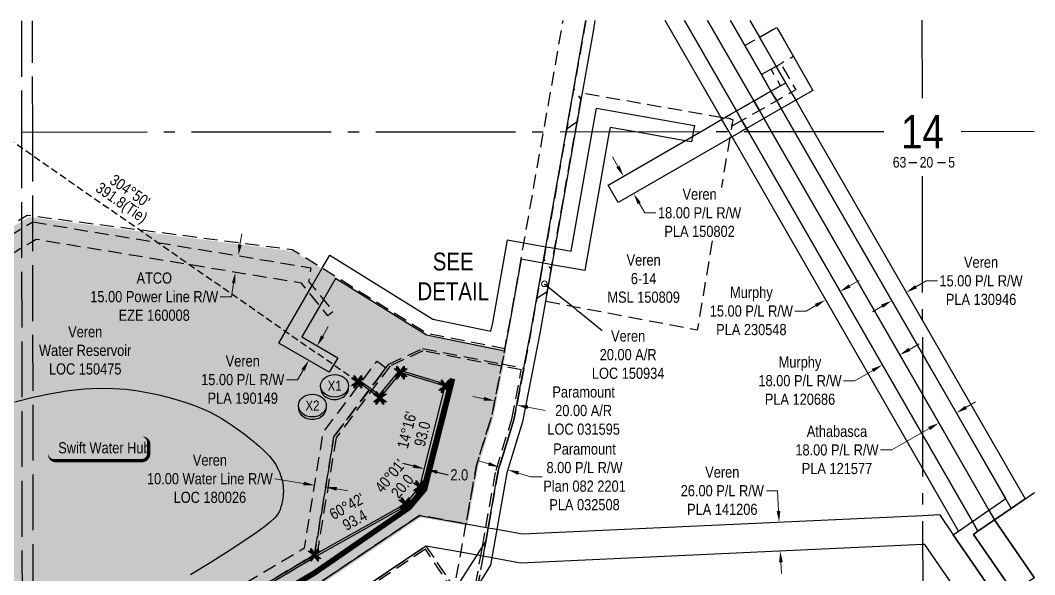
# Model space of a CAD drawing. Extents: x 503915 to 506420, y 6032769 to 6034726.
# Drawn here: x 504877 to 505786, y 6033284 to 6033781 of the extents above; entities that cross this region are included whole.
import ezdxf
from ezdxf.enums import TextEntityAlignment as Align

# ---------------------------------------------------------------- set-up
doc = ezdxf.new("R2010")
doc.units = 0
doc.header["$LTSCALE"] = 5
doc.header["$PDSIZE"] = 0.5
for name, pattern in [('foc-ACCESSROAD', [3.75, 2.5, -1.25]), ('foc-FLOWLINE', [3.75, 2.5, -1.25]), ('foc-QUARTERLINE', [33, 25, -3, 2, -3]), ('foc-TIELINE', [1.875, 1.25, -0.625]), ('foc-UNSURVEYED', [12.5, 10, -2.5])]:
    doc.linetypes.add(name, pattern=pattern)
doc.layers.get('Defpoints').update_dxf_attribs({"color": 9})
for name, color, linetype in [('10', 1, 'Continuous'), ('9', 3, 'Continuous'), ('AS-ROADS', 254, 'Continuous'), ('C-AR', 13, 'foc-ACCESSROAD'), ('C-RW', 13, 'Continuous'), ('C-WS', 13, 'foc-ACCESSROAD'), ('DETAIL-T', 7, 'Continuous'), ('F-AR', 190, 'foc-ACCESSROAD'), ('F-EZE', 190, 'foc-FLOWLINE'), ('F-RW', 190, 'Continuous'), ('F-WS', 190, 'foc-ACCESSROAD'), ('L-BD', 7, 'Continuous'), ('L-MON', 1, 'Continuous'), ('L-SECLBL', 7, 'Continuous'), ('L-SECQ', 8, 'foc-QUARTERLINE'), ('L-TIE', 7, 'foc-TIELINE'), ('L-USEC', 7, 'foc-UNSURVEYED'), ('P-CROSSINGS', 250, 'Continuous'), ('P-PROPOSED', 10, 'Continuous'), ('P-PROPOSED-H', 21, 'Continuous'), ('P-TXT', 4, 'Continuous'), ('ROUTE-MAP-LABELS', 210, 'Continuous'), ('T-WATER', 160, 'Continuous'), ('T-WATER-H', 133, 'Continuous')]:
    doc.layers.add(name, color=color, linetype=linetype)
for name, color, linetype, lineweight in [('C-AR-T', 13, 'Continuous', 9), ('C-RW-T', 13, 'Continuous', 9), ('C-WS-T', 13, 'Continuous', 9), ('F-AR-T', 190, 'Continuous', 9), ('F-EZE-T', 190, 'Continuous', 9), ('F-RW-T', 190, 'Continuous', 9)]:
    doc.layers.add(name, color=color, linetype=linetype, lineweight=lineweight)
doc.styles.add('80', font='ARIALN.TTF', dxfattribs={"height": 10})
doc.styles.add('80CG', font='ARIALN.TTF', dxfattribs={"height": 10})
doc.styles.add('80L', font='ARIALN.TTF', dxfattribs={"height": 10})
doc.styles.add('Crossing', font='ARIALN.TTF', dxfattribs={"height": 10})
doc.styles.add('SIMPLEX', font='ARIALN.TTF')
doc.styles.get("Standard").update_dxf_attribs({"font": 'ARIALN.TTF'})
doc.dimstyles.new('Compass 5 000', dxfattribs={"dimscale": 5, "dimtxt": 9, "dimasz": 2, "dimexe": 0.2, "dimexo": 0.0625, "dimgap": 0.5, "dimtad": 0, "dimtih": 1, "dimtoh": 1, "dimzin": 0, "dimdsep": 46, "dimtxsty": '80CG', "dimcen": 0.1, "dimse1": 1, "dimse2": 1, "dimclrd": 256, "dimclrt": 256, "dimaunit": 1, "dimadec": 4, "dimazin": 0, "dimtfac": 0.06, "dimtofl": 0, "dimtmove": 0, "dimatfit": 1, "dimfxl": 0.2, "dimtolj": 1, "dimtzin": 0, "dimlwd": -1, "dimarcsym": 0})

# ---------------------------------------------------------------- blocks, each defined once
blk = doc.blocks.new('L-SECLBL')
at = {"layer": '9', "color": 7}
for p, q in [((-5.08, -27.83), (-12.29, -27.83)), ((20.7, -27.83), (13.5, -27.83))]:
    blk.add_line(p, q, dxfattribs=at)
at = {"layer": '10', "color": 2, "style": 'SIMPLEX'}
blk.add_attdef('SEC', text='', height=30, dxfattribs=at).set_placement((0, 0), align=Align.MIDDLE)
at = {"layer": '10', "color": 5, "style": '80L'}
blk.add_attdef('TWP', text='', height=9.5, dxfattribs=at).set_placement((-14.43, -27.37), align=Align.MIDDLE_RIGHT)
blk.add_attdef('RGE', text='', height=9.5, dxfattribs=at).set_placement((3.62, -27.37), align=Align.MIDDLE_CENTER)
blk.add_attdef('MER', text='', height=9.5, dxfattribs=at).set_placement((23.17, -27.37), align=Align.MIDDLE_LEFT)
blk = doc.blocks.new('*D423')
at = {"layer": 'Defpoints', "color": 0, "transparency": 16777216}
for p in [(505317.33, 6033416.2), (505324.98, 6033413.84), (505314.02, 6033378.28)]:
    blk.add_point(p, dxfattribs=at)
at = {"layer": 'F-AR-T', "transparency": 16777216}
for p, q in [((505296.82, 6033383.58), (505287.26, 6033386.53)), ((505323.58, 6033375.33), (505334.79, 6033371.88)), ((505334.79, 6033371.88), (505344.79, 6033371.88))]:
    blk.add_line(p, q, dxfattribs=at)
for points in [[(505297.31, 6033385.18), (505296.33, 6033381.99), (505306.37, 6033380.64)], [(505324.07, 6033376.93), (505323.08, 6033373.74), (505314.02, 6033378.28)]]:
    blk.add_solid(points, dxfattribs=at)
at = {"layer": 'F-AR-T', "transparency": 16777216, "insert": (505382.74, 6033371.88), "char_height": 10, "attachment_point": 5, "style": '80CG'}
blk.add_mtext('\\A1;Paramount\\P8.00 P/L R/W\\PPlan 082 2201\\PPLA 032508', dxfattribs=at)
blk = doc.blocks.new('*D424')
at = {"layer": 'C-RW-T', "transparency": 16777216}
for p, q in [((505555.7, 6033359.44), (505545.7, 6033359.44)), ((505556.53, 6033341.39), (505555.7, 6033359.44)), ((505558.64, 6033295.36), (505559.1, 6033285.38))]:
    blk.add_line(p, q, dxfattribs=at)
for points in [[(505558.19, 6033341.47), (505554.86, 6033341.32), (505556.99, 6033331.4)], [(505560.31, 6033295.44), (505556.98, 6033295.29), (505558.18, 6033305.35)]]:
    blk.add_solid(points, dxfattribs=at)
at = {"layer": 'Defpoints', "color": 0, "transparency": 16777216}
for p in [(505624.97, 6033334.53), (505558.18, 6033305.35), (505626.17, 6033308.48)]:
    blk.add_point(p, dxfattribs=at)
at = {"layer": 'C-RW-T', "transparency": 16777216, "insert": (505506.16, 6033359.44), "char_height": 10, "attachment_point": 5, "style": '80CG'}
blk.add_mtext('\\A1;Veren\\P26.00 P/L R/W\\PPLA 141206', dxfattribs=at)
blk = doc.blocks.new('*D425')
at = {"layer": 'Defpoints', "color": 0, "transparency": 16777216}
for p in [(505305.05, 6033453.99), (505324.69, 6033450.2), (505302.36, 6033440.07)]:
    blk.add_point(p, dxfattribs=at)
at = {"layer": 'F-AR-T', "transparency": 16777216}
for p, q in [((505292.54, 6033441.96), (505282.72, 6033443.85)), ((505331.82, 6033434.39), (505347.61, 6033431.34))]:
    blk.add_line(p, q, dxfattribs=at)
for points in [[(505292.86, 6033443.6), (505292.23, 6033440.32), (505302.36, 6033440.07)], [(505332.14, 6033436.02), (505331.51, 6033432.75), (505322, 6033436.28)]]:
    blk.add_solid(points, dxfattribs=at)
at = {"layer": 'F-AR-T', "transparency": 16777216, "insert": (505381.95, 6033431.34), "char_height": 10, "attachment_point": 5, "style": '80CG'}
blk.add_mtext('\\A1;Paramount\\P20.00 A/R\\PLOC 031595', dxfattribs=at)
blk = doc.blocks.new('*D427')
at = {"layer": 'C-RW-T', "transparency": 16777216}
for p, q in [((505148.17, 6033498.04), (505153.17, 6033506.7)), ((505125.66, 6033459.08), (505115.66, 6033459.08)), ((505130.66, 6033467.74), (505125.66, 6033459.08))]:
    blk.add_line(p, q, dxfattribs=at)
for points in [[(505146.73, 6033498.88), (505149.61, 6033497.21), (505143.17, 6033489.38)], [(505129.22, 6033468.57), (505132.11, 6033466.9), (505135.66, 6033476.4)]]:
    blk.add_solid(points, dxfattribs=at)
at = {"layer": 'Defpoints', "color": 0, "transparency": 16777216}
for p in [(505151.22, 6033484.73), (505135.66, 6033476.4), (505143.72, 6033471.74)]:
    blk.add_point(p, dxfattribs=at)
at = {"layer": 'C-RW-T', "transparency": 16777216, "insert": (505076.57, 6033459.08), "char_height": 10, "attachment_point": 5, "style": '80CG'}
blk.add_mtext('\\A1;Veren\\P15.00 P/L R/W\\PPLA 190149', dxfattribs=at)
blk = doc.blocks.new('*D432')
at = {"layer": 'Defpoints', "color": 0, "transparency": 16777216}
for p in [(505026.71, 6033577.69), (505072.48, 6033570.15), (505024.27, 6033562.9)]:
    blk.add_point(p, dxfattribs=at)
at = {"layer": 'F-EZE-T', "transparency": 16777216}
for p, q in [((505074.1, 6033580.01), (505075.73, 6033589.88)), ((505068.41, 6033545.49), (505066.43, 6033533.48)), ((505066.43, 6033533.48), (505056.43, 6033533.48))]:
    blk.add_line(p, q, dxfattribs=at)
for points in [[(505072.46, 6033580.28), (505075.75, 6033579.74), (505072.48, 6033570.15)], [(505066.77, 6033545.76), (505070.05, 6033545.22), (505070.04, 6033555.35)]]:
    blk.add_solid(points, dxfattribs=at)
at = {"layer": 'F-EZE-T', "transparency": 16777216, "insert": (504997.29, 6033533.48), "char_height": 10, "attachment_point": 5, "style": '80CG'}
blk.add_mtext('\\A1;ATCO\\P15.00 Power Line R/W\\PEZE 160008', dxfattribs=at)
blk = doc.blocks.new('*D435')
at = {"layer": 'Defpoints', "color": 0, "transparency": 16777216}
for p in [(505649.55, 6033472.31), (505678.66, 6033457.73), (505663.07, 6033448.78)]:
    blk.add_point(p, dxfattribs=at)
at = {"layer": 'F-RW-T', "transparency": 16777216}
for p, q in [((505673.82, 6033486.25), (505682.49, 6033491.23)), ((505640.88, 6033467.34), (505624.85, 6033458.13)), ((505624.85, 6033458.13), (505614.85, 6033458.13))]:
    blk.add_line(p, q, dxfattribs=at)
for points in [[(505672.99, 6033487.69), (505674.65, 6033484.8), (505665.15, 6033481.27)], [(505640.05, 6033468.78), (505641.71, 6033465.89), (505649.55, 6033472.31)]]:
    blk.add_solid(points, dxfattribs=at)
at = {"layer": 'F-RW-T', "transparency": 16777216, "insert": (505575.77, 6033458.13), "char_height": 10, "attachment_point": 5, "style": '80CG', "bg_fill": 3, "box_fill_scale": 1.1, "bg_fill_color": 256, "bg_fill_true_color": 13158600, "bg_fill_transparency": 0}
blk.add_mtext('\\A1;Murphy\\P18.00 P/L R/W\\PPLA 120686', dxfattribs=at)
blk = doc.blocks.new('*D438')
at = {"layer": 'Defpoints', "color": 0, "transparency": 16777216}
for p in [(505596.35, 6033564.49), (505583.37, 6033556.99), (505598.61, 6033530.59)]:
    blk.add_point(p, dxfattribs=at)
at = {"layer": 'F-RW-T', "transparency": 16777216}
for p, q in [((505620.25, 6033543.09), (505628.91, 6033548.09)), ((505589.95, 6033525.59), (505581.29, 6033520.59)), ((505581.29, 6033520.59), (505571.29, 6033520.59))]:
    blk.add_line(p, q, dxfattribs=at)
for points in [[(505619.42, 6033544.53), (505621.09, 6033541.64), (505611.59, 6033538.09)], [(505589.11, 6033527.03), (505590.78, 6033524.15), (505598.61, 6033530.59)]]:
    blk.add_solid(points, dxfattribs=at)
at = {"layer": 'F-RW-T', "transparency": 16777216, "insert": (505532.2, 6033520.59), "char_height": 10, "attachment_point": 5, "style": '80CG'}
blk.add_mtext('\\A1;Murphy\\P15.00 P/L R/W\\PPLA 230548', dxfattribs=at)
blk = doc.blocks.new('*D439')
at = {"layer": 'C-AR-T', "transparency": 16777216}
for p, q in [((505131.1, 6033365.96), (505105.31, 6033370.2)), ((505160.69, 6033361.1), (505170.56, 6033359.48))]:
    blk.add_line(p, q, dxfattribs=at)
for points in [[(505131.37, 6033367.61), (505130.83, 6033364.32), (505140.96, 6033364.34)], [(505160.96, 6033362.74), (505160.42, 6033359.45), (505150.83, 6033362.72)]]:
    blk.add_solid(points, dxfattribs=at)
at = {"layer": 'Defpoints', "color": 0, "transparency": 16777216}
for p in [(505140.96, 6033364.34), (505139.04, 6033352.61), (505148.9, 6033350.99)]:
    blk.add_point(p, dxfattribs=at)
at = {"layer": 'C-AR-T', "transparency": 16777216, "insert": (505047.13, 6033370.2), "char_height": 10, "attachment_point": 5, "style": '80CG'}
blk.add_mtext('\\A1;Veren\\P10.00 Water Line R/W\\PLOC 180026', dxfattribs=at)
blk = doc.blocks.new('*D440')
at = {"layer": 'C-RW-T', "transparency": 16777216}
for p, q in [((505679.67, 6033542.37), (505688.88, 6033547.66)), ((505688.88, 6033547.66), (505698.88, 6033547.66)), ((505649.27, 6033524.93), (505640.6, 6033519.95))]:
    blk.add_line(p, q, dxfattribs=at)
for points in [[(505678.84, 6033543.82), (505680.5, 6033540.93), (505671, 6033537.39)], [(505648.44, 6033526.37), (505650.1, 6033523.48), (505657.95, 6033529.91)]]:
    blk.add_solid(points, dxfattribs=at)
at = {"layer": 'Defpoints', "color": 0, "transparency": 16777216}
for p in [(505631.01, 6033576.84), (505644.06, 6033584.33), (505657.95, 6033529.91)]:
    blk.add_point(p, dxfattribs=at)
at = {"layer": 'C-RW-T', "transparency": 16777216, "insert": (505737.96, 6033547.66), "char_height": 10, "attachment_point": 5, "style": '80CG'}
blk.add_mtext('\\A1;Veren\\P15.00 P/L R/W\\PPLA 130946', dxfattribs=at)
blk = doc.blocks.new('*D442')
at = {"layer": 'Defpoints', "color": 0, "transparency": 16777216}
for p in [(505663.97, 6033519.49), (505648.35, 6033510.53), (505700.17, 6033420.26)]:
    blk.add_point(p, dxfattribs=at)
at = {"layer": 'F-RW-T', "transparency": 16777216}
for p, q in [((505724.46, 6033434.2), (505733.13, 6033439.18)), ((505691.5, 6033415.28), (505657.97, 6033396.03)), ((505657.97, 6033396.03), (505647.97, 6033396.03))]:
    blk.add_line(p, q, dxfattribs=at)
for points in [[(505723.63, 6033435.64), (505725.29, 6033432.75), (505715.78, 6033429.22)], [(505690.67, 6033416.73), (505692.33, 6033413.83), (505700.17, 6033420.26)]]:
    blk.add_solid(points, dxfattribs=at)
at = {"layer": 'F-RW-T', "transparency": 16777216, "insert": (505608.88, 6033396.03), "char_height": 10, "attachment_point": 5, "style": '80CG'}
blk.add_mtext('\\A1;Athabasca\\P18.00 P/L R/W\\PPLA 121577', dxfattribs=at)
blk = doc.blocks.new('*D444')
at = {"layer": 'C-RW-T', "transparency": 16777216}
for p, q in [((505412.68, 6033650.17), (505407.66, 6033658.83)), ((505431.72, 6033617.29), (505436.73, 6033608.64)), ((505436.73, 6033608.64), (505446.73, 6033608.64))]:
    blk.add_line(p, q, dxfattribs=at)
for points in [[(505414.12, 6033651.01), (505411.23, 6033649.34), (505417.69, 6033641.52)], [(505433.16, 6033618.13), (505430.28, 6033616.46), (505426.71, 6033625.95)]]:
    blk.add_solid(points, dxfattribs=at)
at = {"layer": 'Defpoints', "color": 0, "transparency": 16777216}
for p in [(505452, 6033661.4), (505461.02, 6033645.82), (505426.71, 6033625.95)]:
    blk.add_point(p, dxfattribs=at)
at = {"layer": 'C-RW-T', "transparency": 16777216, "insert": (505485.82, 6033608.64), "char_height": 10, "attachment_point": 5, "style": '80CG', "bg_fill": 3, "box_fill_scale": 1.1, "bg_fill_color": 256, "bg_fill_true_color": 13158600, "bg_fill_transparency": 0}
blk.add_mtext('\\A1;Veren\\P18.00 P/L R/W\\PPLA 150802', dxfattribs=at)
blk = doc.blocks.new('*U421')
h = blk.add_hatch(color=255)
edge = h.paths.add_edge_path()
edge.add_line((-39, -11.5), (39, -11.5))
edge.add_arc((39, -5.5), 6, 270, 360)
edge.add_line((45, -5.5), (45, 4))
edge.add_arc((39, 4), 6, 0, 90)
edge.add_line((39, 10), (-39, 10))
edge.add_arc((-39, 4), 6, 90, 180)
edge.add_line((-45, 4), (-45, -5.5))
edge.add_arc((-39, -5.5), 6, 180, 270)
at = {"color": 210, "flags": 128}
blk.add_lwpolyline([(-39, -11.5, 3, 3, 0), (39, -11.5, 3, 3, 0.414214), (45, -5.5, 3, 3, 0), (45, 4, 3, 0, 0.414214), (39, 10, 0, 0, 0), (-39, 10, 0, 0, 0.414214), (-45, 4, 0, 0, 0), (-45, -5.5, 0, 3, 0.414214)], format="xyseb", close=True, dxfattribs=at)
for points in [[(13.07, -5.56, 0, 7.5, 0), (0, 0, 0, 0, 0)], [(39.87, -7.59, 0, 7.5, 0), (0, 0, 0, 0, 0)]]:
    blk.add_lwpolyline(points, format="xyseb", dxfattribs=at)
at = {"color": 210, "style": '80'}
blk.add_attdef('ENTER_TEXT_001', (-35.99, -5), '', height=10, dxfattribs=at)
blk = doc.blocks.new('*D458')
at = {"layer": 'Defpoints', "color": 0, "transparency": 16777216}
for p in [(505238.96, 6033378.08), (505239.23, 6033379.14), (505240.9, 6033377.59)]:
    blk.add_point(p, dxfattribs=at)
at = {"layer": 'P-TXT', "transparency": 16777216}
for p, q in [((505229.54, 6033381.6), (505219.84, 6033384.06)), ((505250.86, 6033376.18), (505260.55, 6033373.71))]:
    blk.add_line(p, q, dxfattribs=at)
for points in [[(505229.95, 6033383.21), (505229.13, 6033379.98), (505239.23, 6033379.14)], [(505251.27, 6033377.79), (505250.45, 6033374.56), (505241.17, 6033378.64)]]:
    blk.add_solid(points, dxfattribs=at)
at = {"layer": 'P-TXT', "transparency": 16777216, "insert": (505270.57, 6033373.71), "char_height": 10, "attachment_point": 5, "style": '80CG'}
blk.add_mtext('\\A1;2.0', dxfattribs=at)
blk = doc.blocks.new('xing2')
h = blk.add_hatch(color=50)
h.dxf.hatch_style = 1
edge = h.paths.add_edge_path()
edge.add_ellipse((0, 0), major_axis=(-12.5, 0), ratio=0.816297, start_angle=0, end_angle=360)
h = blk.add_hatch(color=250)
h.dxf.hatch_style = 1
edge = h.paths.add_edge_path()
edge.add_ellipse((0, -2.05), major_axis=(-12.5, 0), ratio=0.816297, start_angle=0, end_angle=180)
edge.add_line((12.5, -2.05), (12.5, 0))
edge.add_ellipse((0, 0), major_axis=(-12.5, 0), ratio=0.816297, start_angle=0, end_angle=180, ccw=False)
edge.add_line((-12.5, 0), (-12.5, -2.05))
at = {"color": 250}
blk.add_ellipse((0, 0), major_axis=(-12.5, 0), ratio=0.816297, dxfattribs=at)
blk.add_ellipse((0, -2.05), major_axis=(-12.5, 0), ratio=0.816297, start_param=0, end_param=3.141593, dxfattribs=at)
at = {"color": 250, "style": 'Crossing'}
blk.add_attdef('CROSSING', text='', height=9, dxfattribs=at).set_placement((0.09, 0.02), align=Align.MIDDLE_CENTER)
at = {"color": 250, "style": 'Crossing', "flags": 1}
for tag, p in [('OWNER', (0.09, -12.49)), ('DESCRIPTION', (0.09, -25.77)), ('LOCATION', (0.09, -39.3)), ('DWG_REF', (0.09, -52.84))]:
    blk.add_attdef(tag, text='', height=9, dxfattribs=at).set_placement(p, align=Align.MIDDLE_CENTER)
blk = doc.blocks.new('TEMP')
h = blk.add_hatch(color=255)
h.dxf.hatch_style = 1
h.paths.add_polyline_path([(0, 0.25), (-0.67, 1.15), (-0.67, 0.67), (-1.15, 0.67), (-0.25, 0), (-1.15, -0.67), (-0.67, -0.67), (-0.67, -1.15), (0, -0.25), (0.67, -1.15), (0.67, -0.67), (1.15, -0.67), (0.25, 0), (1.15, 0.67), (0.67, 0.67), (0.67, 1.15)])
h.paths.add_polyline_path([(0.57, 0.85), (0.57, 0.57), (0.85, 0.57), (0.08, 0), (0.85, -0.57), (0.57, -0.57), (0.57, -0.85), (0, -0.08), (-0.57, -0.85), (-0.57, -0.57), (-0.85, -0.57), (-0.08, 0), (-0.85, 0.57), (-0.57, 0.57), (-0.57, 0.85), (0, 0.08)], flags=16)
h = blk.add_hatch(color=1)
h.dxf.hatch_style = 1
h.paths.add_polyline_path([(0, 0.08), (-0.57, 0.85), (-0.57, 0.57), (-0.85, 0.57), (-0.08, 0), (-0.85, -0.57), (-0.57, -0.57), (-0.57, -0.85), (0, -0.08), (0.57, -0.85), (0.57, -0.57), (0.85, -0.57), (0.08, 0), (0.85, 0.57), (0.57, 0.57), (0.57, 0.85)])
at = {"color": 1}
for p, q in [((-0.08, 0), (0.08, 0)), ((0, 0.08), (0, -0.08))]:
    blk.add_line(p, q, dxfattribs=at)
at = {"color": 255, "flags": 128}
blk.add_lwpolyline([(-0.25, 0), (-1.15, 0.67), (-0.67, 0.67), (-0.67, 1.15), (0, 0.25), (0.67, 1.15), (0.67, 0.67), (1.15, 0.67), (0.25, 0), (1.15, -0.67), (0.67, -0.67), (0.67, -1.15), (0, -0.25), (-0.67, -1.15), (-0.67, -0.67), (-1.15, -0.67)], close=True, dxfattribs=at)
at = {"color": 1, "flags": 128}
blk.add_lwpolyline([(-0.08, 0), (-0.85, 0.57), (-0.57, 0.57), (-0.57, 0.85), (0, 0.08), (0.57, 0.85), (0.57, 0.57), (0.85, 0.57), (0.08, 0), (0.85, -0.57), (0.57, -0.57), (0.57, -0.85), (0, -0.08), (-0.57, -0.85), (-0.57, -0.57), (-0.85, -0.57)], close=True, dxfattribs=at)

msp = doc.modelspace()

# ---------------------------------------------------------------- hatches: boundary and pattern name
at = {"layer": 'AS-ROADS', "true_color": 0xf3d8df}
h = msp.add_hatch(color=254, dxfattribs=at)
h.dxf.hatch_style = 1
h.paths.add_polyline_path([(505287.288, 6033380.609), (505277.919, 6033328.244), (505236.272, 6033335.722), (505137.742, 6033269.355), (505118.383, 6033257.901), (505105.474, 6033250.263), (504890.392, 6033119.849), (504864.417, 6033104.099), (504860.253, 6033101.575), (504852.025, 6033096.585), (504792.386, 6033061.204), (504780.215, 6033053.99), (504773.354, 6033049.924), (504715.604, 6033144.287), (504765.87, 6033253.28), (504656.879, 6033303.546), (504606.612, 6033194.554), (504653.54, 6033172.924), (504607.961, 6033144.221), (504604.697, 6033149.828), (504595.348, 6033164.647), (504488.11, 6033334.926), (504480.121, 6033347.612), (504477.566, 6033351.671), (504859.711, 6033589.322), (504884.793, 6033604.92), (504889.854, 6033604.265), (505122.331, 6033574.18), (505149.131, 6033557.499), (505242.681, 6033499.275), (505312.783, 6033485.469), (505312.334, 6033483.139), (505301.377, 6033426.316)])
at = {"layer": 'P-PROPOSED-H'}
h = msp.add_hatch(color=256, dxfattribs=at)
h.dxf.hatch_style = 1
h.paths.add_polyline_path([(504710.65, 6033012.921), (504709.629, 6033014.64), (504838.046, 6033090.731), (504824.252, 6033113.95), (504853.288, 6033131.197), (505141.7, 6033302.508), (505222.267, 6033347.725), (505235.14, 6033363.059), (505258.041, 6033453.13), (505217.968, 6033465.389), (505199.457, 6033442.655), (505179.666, 6033457.112), (505180.845, 6033458.727), (505199.105, 6033445.389), (505217.266, 6033467.695), (505260.449, 6033454.485), (505236.966, 6033362.123), (505223.564, 6033346.16), (505142.699, 6033300.776), (504856.034, 6033130.524), (504826.982, 6033113.268), (504840.7, 6033090.177)])
at = {"layer": 'T-WATER-H'}
h = msp.add_hatch(color=256, dxfattribs=at)
h.dxf.hatch_style = 1
h.paths.add_polyline_path([(504750.496, 6033332.604), (504744.912, 6033342.58), (504740.687, 6033350.42), (504737.647, 6033356.441), (504735.616, 6033360.965), (504734.418, 6033364.31), (504733.88, 6033366.797), (504733.825, 6033368.746), (504734.078, 6033370.476), (504734.501, 6033372.254), (504735.102, 6033374.132), (504735.924, 6033376.111), (504737.01, 6033378.19), (504738.406, 6033380.368), (504740.155, 6033382.646), (504742.3, 6033385.023), (504744.887, 6033387.498), (504747.978, 6033390.078), (504751.72, 6033392.799), (504756.279, 6033395.702), (504761.821, 6033398.828), (504768.511, 6033402.219), (504776.517, 6033405.918), (504786.003, 6033409.966), (504797.136, 6033414.404), (504809.994, 6033419.237), (504824.304, 6033424.313), (504839.706, 6033429.445), (504855.838, 6033434.442), (504872.339, 6033439.117), (504888.85, 6033443.28), (504905.009, 6033446.742), (504920.455, 6033449.315), (504934.895, 6033450.865), (504948.305, 6033451.477), (504960.727, 6033451.292), (504972.206, 6033450.45), (504982.784, 6033449.092), (504992.504, 6033447.357), (505001.409, 6033445.386), (505009.543, 6033443.32), (505016.959, 6033441.268), (505023.749, 6033439.218), (505030.016, 6033437.125), (505035.862, 6033434.945), (505041.391, 6033432.636), (505046.704, 6033430.152), (505051.904, 6033427.451), (505057.095, 6033424.489), (505062.347, 6033421.241), (505067.611, 6033417.762), (505072.804, 6033414.127), (505077.844, 6033410.411), (505082.651, 6033406.687), (505087.143, 6033403.032), (505091.238, 6033399.518), (505094.855, 6033396.222), (505097.935, 6033393.198), (505100.517, 6033390.432), (505102.662, 6033387.889), (505104.431, 6033385.535), (505105.885, 6033383.336), (505107.085, 6033381.258), (505108.094, 6033379.266), (505108.972, 6033377.328), (505109.769, 6033375.411), (505110.491, 6033373.499), (505111.132, 6033371.579), (505111.686, 6033369.638), (505112.148, 6033367.662), (505112.512, 6033365.638), (505112.771, 6033363.553), (505112.92, 6033361.393), (505112.955, 6033359.152), (505112.876, 6033356.843), (505112.685, 6033354.487), (505112.384, 6033352.107), (505111.973, 6033349.721), (505111.456, 6033347.352), (505110.833, 6033345.02), (505110.107, 6033342.746), (505109.209, 6033340.506), (505107.796, 6033338.097), (505105.452, 6033335.272), (505101.764, 6033331.783), (505096.317, 6033327.384), (505088.696, 6033321.826), (505078.489, 6033314.864), (505065.279, 6033306.248), (505048.866, 6033295.856), (505029.893, 6033284.061), (505009.216, 6033271.359), (504987.691, 6033258.246), (504966.175, 6033245.22), (504945.523, 6033232.777), (504926.592, 6033221.412), (504910.238, 6033211.624), (504897.102, 6033203.783), (504886.96, 6033197.759), (504879.377, 6033193.296), (504873.914, 6033190.139), (504870.134, 6033188.031), (504867.599, 6033186.718), (504865.873, 6033185.944), (504864.517, 6033185.452), (504863.17, 6033185.032), (504861.77, 6033184.645), (504860.334, 6033184.298), (504858.875, 6033183.998), (504857.409, 6033183.751), (504855.95, 6033183.563), (504854.515, 6033183.441), (504853.116, 6033183.391), (504851.767, 6033183.418), (504850.463, 6033183.521), (504849.198, 6033183.697), (504847.966, 6033183.943), (504846.758, 6033184.256), (504845.569, 6033184.633), (504844.392, 6033185.072), (504843.221, 6033185.57), (504842.051, 6033186.121), (504840.899, 6033186.709), (504839.782, 6033187.315), (504838.72, 6033187.922), (504837.73, 6033188.509), (504836.831, 6033189.059), (504836.043, 6033189.552), (504835.383, 6033189.97), (504834.832, 6033190.355), (504834.216, 6033190.985), (504833.32, 6033192.201), (504831.932, 6033194.341), (504829.839, 6033197.746), (504826.828, 6033202.755), (504822.685, 6033209.708), (504817.198, 6033218.944), (504810.254, 6033230.639), (504802.138, 6033244.323), (504793.238, 6033259.359), (504783.939, 6033275.112), (504774.629, 6033290.949), (504765.695, 6033306.233), (504757.521, 6033320.329)])

# ---------------------------------------------------------------- linework, layer by layer
at = {"layer": 'AS-ROADS', "const_width": 5, "flags": 128}
msp.add_lwpolyline([(504802.275, 6033227.62), (504781.893, 6033216.117), (504782.133, 6033211.324), (504784.318, 6033205.698), (504801.916, 6033172.568), (504824.63, 6033130.306), (504835.908, 6033119.837), (504845.542, 6033117.662), (504855.487, 6033118.749), (504896.665, 6033142.2), (505140.35, 6033285.469), (505225.508, 6033344.272), (505239.443, 6033360.907), (505264.55, 6033460.019)], dxfattribs=at)
at = {"layer": 'C-AR', "linetype": 'foc-ACCESSROAD', "flags": 128}
for points in [[(505352.715, 6033558.033), (505349.176, 6033537.968), (505339.977, 6033531.882), (505346.171, 6033566.996), (505352.715, 6033558.033)], [(504716.672, 6033007.187), (504694.841, 6032994.272), (504689.811, 6033002.914), (504711.351, 6033015.658), (504771.938, 6033051.517), (504778.863, 6033055.626), (504791.033, 6033062.834), (504850.674, 6033098.224), (504858.492, 6033127.065), (504858.874, 6033128.475), (504862.246, 6033140.911), (504864.674, 6033149.87), (504888.993, 6033164.292), (505131.751, 6033308.256), (505148.776, 6033411.903), (505196.87, 6033475.708), (505204.851, 6033469.692), (505199.975, 6033463.223), (505170.491, 6033424.106), (505158.24, 6033407.853), (505141.562, 6033306.323), (505140.858, 6033302.037), (504889.006, 6033152.68), (504873.26, 6033143.341), (504870.828, 6033134.37), (504863.067, 6033105.738), (504859.26, 6033091.696), (504858.915, 6033091.491), (504787.513, 6033049.099), (504716.672, 6033007.187)]]:
    msp.add_lwpolyline(points, close=True, dxfattribs=at)
at = {"layer": 'C-AR'}
for points in [[(504889.006, 6033152.68), (505140.868, 6033302.029), (505141.573, 6033306.319), (505158.25, 6033407.844), (505170.497, 6033424.092), (505199.981, 6033463.209), (505204.857, 6033469.678), (505207.402, 6033473.032), (505237.723, 6033486.906), (505308.752, 6033473.209), (505328.404, 6033469.425), (505319.47, 6033423.096), (505305.421, 6033377.518), (505296.39, 6033326.332), (505294.169, 6033313.92), (505291.802, 6033300.743), (505287.06, 6033274.449)], [(505285.176, 6033275.177), (505289.793, 6033301.094), (505291.262, 6033309.344), (505294.353, 6033326.69), (505303.489, 6033377.979), (505317.542, 6033423.57), (505326.077, 6033467.833), (505308.374, 6033471.246), (505237.973, 6033484.822), (505208.694, 6033471.425), (505160.153, 6033407.025), (505142.699, 6033300.776), (504889.009, 6033150.327)], [(505149.425, 6033248.487), (505240.711, 6033309.902), (505266.213, 6033271.997)], [(505265.816, 6033269.017), (505240.183, 6033307.117), (505152.214, 6033247.933)]]:
    msp.add_lwpolyline(points, dxfattribs=at)
at = {"layer": 'C-RW', "flags": 128}
for points in [[(505786.03, 6033213.97), (505779.171, 6033223.959), (505768.955, 6033238.816), (505754.195, 6033260.27), (505713.111, 6033320.033), (505717.8, 6033323.307), (505730.151, 6033331.928), (505745.025, 6033342.118), (505760.012, 6033352.386), (505685.685, 6033481.703), (505570.971, 6033681.282), (505558.901, 6033702.283), (505554.915, 6033709.219), (505549.756, 6033717.809), (505541.332, 6033732.581), (505526.439, 6033758.686), (505513.522, 6033781.197)], [(505530.758, 6033781.209), (505539.43, 6033766.063), (505554.361, 6033739.992), (505567.947, 6033716.658), (505571.935, 6033709.723), (505588.282, 6033681.296), (505685.646, 6033511.991), (505777.506, 6033352.264), (505765.013, 6033343.683), (505750.015, 6033333.425), (505735.149, 6033323.218), (505731.103, 6033320.401), (505766.581, 6033268.768), (505781.316, 6033247.324), (505785.996, 6033240.513)], [(504863.067, 6033105.738), (504889.041, 6033121.488), (505104.123, 6033251.902), (505117.033, 6033259.54), (505136.391, 6033270.994), (505234.922, 6033337.361), (505276.568, 6033329.883), (505296.412, 6033326.321), (505304.245, 6033324.914), (505327.217, 6033320.79), (505685.871, 6033337.355), (505700.737, 6033338.042), (505713.111, 6033320.033), (505754.192, 6033260.265), (505766.583, 6033268.772), (505785.601, 6033281.838), (505785.943, 6033281.337)], [(505785.983, 6033250.541), (505781.319, 6033247.332), (505768.954, 6033238.822), (505747.479, 6033224.046), (505687.47, 6033311.315), (505685.904, 6033311.243), (505325.524, 6033294.678), (505299.723, 6033299.311), (505291.831, 6033300.728), (505286.435, 6033301.696), (505271.989, 6033304.29), (505240.704, 6033309.907), (505149.42, 6033248.493), (505117.362, 6033229.526), (504889.075, 6033091.073), (504858.936, 6033072.795)]]:
    msp.add_lwpolyline(points, dxfattribs=at)
for points in [[(505512.847, 6033675.654), (505412.961, 6033618.014), (505403.939, 6033633.589), (505486.507, 6033681.216), (505507.977, 6033693.731), (505518.83, 6033700.003), (505534.421, 6033708.978), (505549.762, 6033717.779), (505558.354, 6033722.671), (505562.946, 6033725.301), (505554.424, 6033740.029), (505539.482, 6033766.065), (505555.018, 6033774.911), (505569.898, 6033748.86), (505587.257, 6033718.468), (505571.96, 6033709.661), (505558.944, 6033702.182), (505543.435, 6033693.276), (505527.834, 6033684.32), (505522.68, 6033681.245), (505512.847, 6033675.654)], [(505481.203, 6033687.083), (505480.168, 6033681.211), (505479.45, 6033677.145), (505478.598, 6033672.319), (505472.843, 6033673.334), (505428.386, 6033681.171), (505405.582, 6033685.201), (505404.869, 6033681.153), (505382.951, 6033556.937), (505353.44, 6033562.144), (505349.163, 6033562.898), (505345.561, 6033563.534), (505325.856, 6033567.008), (505315.352, 6033507.435), (505311.432, 6033487.108), (505310.983, 6033484.778), (505241.306, 6033499.069), (505159.775, 6033549.915), (505148.832, 6033530.976), (505145.623, 6033525.42), (505129.417, 6033497.372), (505161.634, 6033478.655), (505154.099, 6033465.685), (505108.943, 6033491.92), (505135.488, 6033537.862), (505138.697, 6033543.417), (505147.78, 6033559.139), (505154.545, 6033570.846), (505246.956, 6033513.215), (505298.897, 6033502.561), (505300.546, 6033510.168), (505313.688, 6033584.381), (505328.465, 6033581.774), (505348.165, 6033578.298), (505356.045, 6033576.908), (505370.784, 6033574.307), (505389.635, 6033681.142), (505393.415, 6033702.572), (505481.203, 6033687.083)]]:
    msp.add_lwpolyline(points, close=True, dxfattribs=at)
at = {"layer": 'C-WS', "flags": 128}
for points in [[(505512.861, 6033675.877), (505483.686, 6033503.459), (505347.644, 6033529.283), (505349.176, 6033537.968), (505352.715, 6033558.033), (505374.428, 6033681.13), (505376.041, 6033690.272), (505379.581, 6033710.344), (505380.63, 6033716.291), (505507.956, 6033693.84), (505515.671, 6033692.479), (505513.769, 6033681.237), (505512.861, 6033675.877)], [(505285.937, 6033382.248), (505276.568, 6033329.883), (505234.922, 6033337.361), (505136.391, 6033270.994), (505117.033, 6033259.54), (505104.123, 6033251.902), (504889.041, 6033121.488), (504863.067, 6033105.738), (504858.902, 6033103.214), (504850.674, 6033098.224), (504791.036, 6033062.844), (504778.864, 6033055.629), (504772.003, 6033051.563), (504714.253, 6033145.926), (504764.52, 6033254.919), (504655.528, 6033305.186), (504605.262, 6033196.193), (504652.19, 6033174.563), (504606.61, 6033145.86), (504603.347, 6033151.467), (504593.997, 6033166.286), (504486.76, 6033336.565), (504478.77, 6033349.251), (504476.215, 6033353.31), (504858.361, 6033590.961), (504883.442, 6033606.559), (504888.503, 6033605.904), (505120.981, 6033575.819), (505147.78, 6033559.139), (505241.331, 6033500.914), (505311.432, 6033487.108), (505310.983, 6033484.778), (505300.026, 6033427.955), (505285.937, 6033382.248)]]:
    msp.add_lwpolyline(points, close=True, dxfattribs=at)
at = {"layer": 'F-AR', "linetype": 'foc-ACCESSROAD', "flags": 128}
msp.add_lwpolyline([(505383.971, 6033781.102), (505382.784, 6033774.568), (505366.303, 6033681.124), (505335.024, 6033503.803), (505319.462, 6033423.101), (505305.414, 6033377.523), (505294.263, 6033314.098), (505287.052, 6033274.454), (505282.264, 6033248.133), (505276.131, 6033257.25), (505266.973, 6033270.863), (505266.211, 6033271.994), (505285.937, 6033382.248), (505300.026, 6033427.955), (505315.352, 6033507.435), (505345.987, 6033681.109), (505363.092, 6033778.092), (505363.636, 6033781.087)], dxfattribs=at)
for points in [[(505523.749, 6033691.447), (505514.618, 6033686.258), (505515.671, 6033692.479), (505508.12, 6033693.802), (505518.843, 6033699.937), (505534.425, 6033708.955), (505549.763, 6033717.774), (505558.354, 6033722.671), (505549.923, 6033737.458), (505554.403, 6033740.016), (505558.572, 6033742.396), (505571.98, 6033718.96), (505567.947, 6033716.659), (505554.914, 6033709.222), (505539.388, 6033700.364), (505523.749, 6033691.447)], [(505379.581, 6033710.344), (505376.041, 6033690.272), (505366.799, 6033683.937), (505373.072, 6033719.503), (505379.581, 6033710.344)]]:
    msp.add_lwpolyline(points, close=True, dxfattribs=at)
at = {"layer": 'F-EZE', "flags": 128}
msp.add_lwpolyline([(504888.509, 6033600.476), (505137.605, 6033559.408), (505135.594, 6033547.226), (505157.589, 6033520.225), (505152.94, 6033516.437), (505129.182, 6033545.603), (504891.389, 6033584.805), (504888.529, 6033583.084), (504858.39, 6033564.951), (504656.255, 6033443.336), (504486.759, 6033336.564), (504466.434, 6033323.745), (504460.581, 6033320.073), (504450.161, 6033313.511), (504435.757, 6033304.436), (504427.762, 6033317.118), (504442.175, 6033326.199), (504452.589, 6033332.758), (504458.446, 6033336.435), (504478.769, 6033349.25), (504648.395, 6033456.103), (504858.37, 6033582.436), (504888.509, 6033600.476)], close=True, dxfattribs=at)
at = {"layer": 'F-RW'}
for points in [[(505266.973, 6033270.863), (505294.263, 6033314.098), (505305.414, 6033377.523), (505319.462, 6033423.101), (505335.024, 6033503.803), (505366.303, 6033681.124), (505382.784, 6033774.568), (505383.971, 6033781.102)], [(505392.108, 6033781.107), (505390.66, 6033773.159), (505374.428, 6033681.13), (505342.893, 6033502.351), (505327.237, 6033421.159), (505313.204, 6033375.633), (505298.569, 6033292.78), (505287.052, 6033274.454)], [(505785.943, 6033281.337), (505785.601, 6033281.838), (505750.01, 6033333.434), (505765.012, 6033343.686), (505785.844, 6033358.005)], [(505785.996, 6033240.528), (505781.32, 6033247.332), (505766.584, 6033268.773), (505731.103, 6033320.401), (505735.147, 6033323.226), (505750.01, 6033333.434), (505785.601, 6033281.838), (505785.943, 6033281.338)]]:
    msp.add_lwpolyline(points, dxfattribs=at)
at = {"layer": 'F-RW', "flags": 128}
for points in [[(505472.23, 6033781.166), (505518.834, 6033699.986), (505523.751, 6033691.435), (505527.816, 6033684.351), (505529.594, 6033681.25), (505685.778, 6033409.216), (505730.151, 6033331.928), (505735.148, 6033323.221), (505731.103, 6033320.401), (505766.581, 6033268.77), (505754.195, 6033260.267), (505713.111, 6033320.033), (505717.8, 6033323.307), (505685.817, 6033379.014), (505514.874, 6033676.779), (505513.436, 6033679.267), (505512.302, 6033681.236), (505505.881, 6033692.462), (505504.743, 6033694.406), (505454.939, 6033781.154)], [(505492.995, 6033781.181), (505534.411, 6033709.029), (505539.389, 6033700.357), (505543.372, 6033693.419), (505550.346, 6033681.265), (505685.731, 6033445.413), (505745.025, 6033342.118), (505750.015, 6033333.425), (505735.149, 6033323.218), (505730.151, 6033331.928), (505685.778, 6033409.216), (505529.594, 6033681.249), (505527.781, 6033684.412), (505523.751, 6033691.433), (505518.803, 6033700.045), (505472.231, 6033781.166)], [(505513.522, 6033781.197), (505526.439, 6033758.686), (505541.348, 6033732.594), (505549.756, 6033717.809), (505554.915, 6033709.219), (505558.901, 6033702.283), (505570.97, 6033681.282), (505685.685, 6033481.703), (505765.012, 6033343.686), (505750.01, 6033333.434), (505685.731, 6033445.413), (505550.346, 6033681.266), (505543.372, 6033693.419), (505539.389, 6033700.357), (505534.411, 6033709.029), (505492.995, 6033781.181)]]:
    msp.add_lwpolyline(points, dxfattribs=at)
at = {"layer": 'F-WS', "flags": 128}
for points in [[(505549.923, 6033737.458), (505541.375, 6033732.597), (505526.464, 6033758.667), (505539.479, 6033766.05), (505555.018, 6033774.911), (505569.898, 6033748.86), (505558.572, 6033742.396), (505554.412, 6033740.021), (505549.923, 6033737.458)], [(505234.429, 6033185.135), (505205.25, 6033165.504), (505199.621, 6033173.87), (505193.932, 6033182.326), (505149.417, 6033248.491), (505240.704, 6033309.907), (505266.211, 6033271.994), (505266.973, 6033270.863), (505276.131, 6033257.25), (505282.264, 6033248.133), (505296.536, 6033226.92), (505267.488, 6033207.377), (505259.192, 6033201.794), (505246.744, 6033193.42), (505240.106, 6033188.955), (505234.429, 6033185.135)]]:
    msp.add_lwpolyline(points, close=True, dxfattribs=at)
at = {"layer": 'L-SECQ'}
for p, q in [((505685.388, 6033711.359), (505685.298, 6033781.323)), ((505650.8, 6033681.35), (504878.37, 6033680.785)), ((505785.427, 6033681.448), (505720.046, 6033681.4)), ((505686.464, 6032877.199), (505685.479, 6033641.396))]:
    msp.add_line(p, q, dxfattribs=at)
at = {"layer": 'L-TIE'}
msp.add_line((505179.666, 6033457.112), (504858.261, 6033680.769), dxfattribs=at)
at = {"layer": 'L-USEC'}
for p, q in [((504878.26, 6033780.731), (504878.37, 6033680.791)), ((504888.421, 6033680.792), (504888.31, 6033780.738)), ((504878.37, 6033680.791), (504879.263, 6032876.611)), ((504889.301, 6032886.665), (504888.421, 6033680.792))]:
    msp.add_line(p, q, dxfattribs=at)
at = {"layer": 'P-PROPOSED', "flags": 128}
msp.add_lwpolyline([(504710.65, 6033012.921), (504709.629, 6033014.64), (504838.046, 6033090.731), (504824.252, 6033113.95), (504853.288, 6033131.197), (505141.7, 6033302.508), (505222.267, 6033347.725), (505235.14, 6033363.059), (505258.041, 6033453.13), (505217.968, 6033465.389), (505199.457, 6033442.655), (505179.666, 6033457.112), (505180.845, 6033458.727), (505199.105, 6033445.389), (505217.266, 6033467.695), (505260.449, 6033454.485), (505236.966, 6033362.123), (505223.564, 6033346.16), (505142.699, 6033300.776), (504856.034, 6033130.524), (504826.982, 6033113.268), (504840.7, 6033090.177)], close=True, dxfattribs=at)
at = {"layer": 'T-WATER', "flags": 128}
msp.add_lwpolyline([(504872.339, 6033439.117), (504888.85, 6033443.28), (504905.009, 6033446.742), (504920.455, 6033449.315), (504934.895, 6033450.865), (504948.305, 6033451.477), (504960.727, 6033451.292), (504972.206, 6033450.45), (504982.784, 6033449.092), (504992.504, 6033447.357), (505001.409, 6033445.386), (505009.543, 6033443.32), (505016.959, 6033441.268), (505023.749, 6033439.218), (505030.016, 6033437.125), (505035.862, 6033434.945), (505041.391, 6033432.636), (505046.704, 6033430.152), (505051.904, 6033427.451), (505057.095, 6033424.489), (505062.347, 6033421.241), (505067.611, 6033417.762), (505072.804, 6033414.127), (505077.844, 6033410.411), (505082.651, 6033406.687), (505087.143, 6033403.032), (505091.238, 6033399.518), (505094.855, 6033396.222), (505097.935, 6033393.198), (505100.517, 6033390.432), (505102.662, 6033387.889), (505104.431, 6033385.535), (505105.885, 6033383.336), (505107.085, 6033381.258), (505108.094, 6033379.266), (505108.972, 6033377.328), (505109.769, 6033375.411), (505110.491, 6033373.499), (505111.132, 6033371.579), (505111.686, 6033369.638), (505112.148, 6033367.662), (505112.512, 6033365.638), (505112.771, 6033363.553), (505112.92, 6033361.393), (505112.955, 6033359.152), (505112.876, 6033356.843), (505112.685, 6033354.487), (505112.384, 6033352.107), (505111.973, 6033349.721), (505111.456, 6033347.352), (505110.833, 6033345.02), (505110.107, 6033342.746), (505109.209, 6033340.506), (505107.796, 6033338.097), (505105.452, 6033335.272), (505101.764, 6033331.783), (505096.317, 6033327.384), (505088.696, 6033321.826), (505078.489, 6033314.864), (505065.279, 6033306.248), (505048.866, 6033295.856), (505029.893, 6033284.061)], dxfattribs=at)

# ---------------------------------------------------------------- block references
at = {"layer": 'L-MON', "color": 2, "xscale": 4.997355, "yscale": 4.997355, "zscale": 4.997355}
for p in [(505217.968, 6033465.389), (505179.666, 6033457.112), (505258.041, 6033453.13), (505199.457, 6033442.655), (505235.14, 6033363.059), (505222.267, 6033347.725), (505140.858, 6033302.037)]:
    msp.add_blockref('TEMP', p, dxfattribs=at)
at = {"layer": 'L-SECLBL'}
msp.add_blockref('L-SECLBL', (505685.427, 6033681.375), dxfattribs=at).add_auto_attribs({'SEC': '14', 'TWP': '63', 'RGE': '20', 'MER': '5'})
at = {"layer": 'P-CROSSINGS', "color": 2}
for p, values in [((505158.805, 6033453.562), {'CROSSING': 'X1'}), ((505138.933, 6033435.833), {'CROSSING': 'X2'})]:
    msp.add_blockref('xing2', p, dxfattribs=at).add_auto_attribs(values)
at = {"layer": 'ROUTE-MAP-LABELS', "xscale": 0.9994759999999996, "yscale": 0.9994759999999996, "zscale": 0.9994759999999996}
msp.add_blockref('*U421', (504947.269, 6033398.006), dxfattribs=at).add_auto_attribs({'ENTER_TEXT_001': 'Swift Water Hub'})

# ---------------------------------------------------------------- texts
at = {"layer": 'C-AR-T', "insert": (505421.815, 6033481.451), "char_height": 10, "attachment_point": 5, "style": '80CG'}
msp.add_mtext('\\A1;Veren\\P20.00 A/R\\PLOC 150934', dxfattribs=at)
at = {"layer": 'C-WS-T', "insert": (504935.432, 6033485.3), "char_height": 10, "attachment_point": 5, "style": '80CG'}
msp.add_mtext('\\A1;Veren\\PWater Reservoir\\PLOC 150475', dxfattribs=at)
at = {"layer": 'DETAIL-T', "color": 3, "insert": (505265.128, 6033551.68), "char_height": 15.9915, "width": 63.60246, "attachment_point": 5, "style": '80CG'}
msp.add_mtext('SEE\\PDETAIL', dxfattribs=at)
at = {"layer": 'L-BD', "style": '80L'}
for s, p in [("304°50'", (504975.603, 6033628.481)), ('391.8(Tie)', (504967.468, 6033616.791))]:
    msp.add_text(s, height=9.9947, rotation=325.167, dxfattribs=at).set_placement(p, align=Align.MIDDLE)
at = {"layer": 'L-BD', "color": 2}
for s, rotation, p in [("14°16'", 75.734577, (505223.585, 6033413.944)), ('93.0', 75.734577, (505237.389, 6033410.434)), ("40°01'", 49.986121, (505208.57, 6033372.802)), ('20.0', 49.986121, (505219.478, 6033363.645)), ("60°42'", 29.301809, (505169.945, 6033345.582)), ('93.4', 29.301809, (505176.916, 6033333.161))]:
    msp.add_text(s, height=9.9947, rotation=rotation, dxfattribs=at).set_placement(p, align=Align.MIDDLE_CENTER)

# ---------------------------------------------------------------- dimensions: what is measured, and where the dimension line sits
at = {"layer": 'C-AR-T'}
dim = msp.add_linear_dim(base=(505140.963, 6033364.34), p1=(505148.898, 6033350.986), p2=(505139.036, 6033352.606), angle=170.671487, text='Veren\\P10.00 Water Line R/W\\PLOC 180026', dimstyle='Compass 5 000', dxfattribs=at)
dim.commit()
dim.dimension.update_dxf_attribs({"geometry": '*D439', "text_midpoint": (505047.127, 6033370.196), "dimtype": 161})
at = {"layer": 'C-RW-T'}
for base, p1, p2, angle, text, picture, middle in [((505657.948, 6033529.905), (505644.062, 6033584.332), (505631.011, 6033576.843), 209.850604, 'Veren\\P15.00 P/L R/W\\PPLA 130946', '*D440', (505737.964, 6033547.656)), ((505558.184, 6033305.354), (505624.969, 6033334.527), (505626.166, 6033308.479), 272.631733, 'Veren\\P26.00 P/L R/W\\PPLA 141206', '*D424', (505506.158, 6033359.442))]:
    dim = msp.add_linear_dim(base=base, p1=p1, p2=p2, angle=angle, text=text, dimstyle='Compass 5 000', dxfattribs=at)
    dim.commit()
    dim.dimension.update_dxf_attribs({"geometry": picture, "text_midpoint": middle, "dimtype": 161})
dim = msp.add_aligned_dim(p1=(505151.222, 6033484.73), p2=(505143.719, 6033471.744), distance=-9.303, text='Veren\\P15.00 P/L R/W\\PPLA 190149', dimstyle='Compass 5 000', dxfattribs=at)
dim.commit()
dim.dimension.update_dxf_attribs({"geometry": '*D427', "text_midpoint": (505076.573, 6033459.08)})
at = {"layer": 'F-AR-T'}
for base, p1, p2, angle, text, picture, middle in [((505302.362, 6033440.067), (505324.688, 6033450.2), (505305.046, 6033453.988), 169.086014, 'Paramount\\P20.00 A/R\\PLOC 031595', '*D425', (505381.948, 6033431.342)), ((505314.02, 6033378.28), (505317.335, 6033416.198), (505324.981, 6033413.841), 342.868533, 'Paramount\\P8.00 P/L R/W\\PPlan 082 2201\\PPLA 032508', '*D423', (505382.742, 6033371.876))]:
    dim = msp.add_linear_dim(base=base, p1=p1, p2=p2, angle=angle, text=text, dimstyle='Compass 5 000', dxfattribs=at)
    dim.commit()
    dim.dimension.update_dxf_attribs({"geometry": picture, "text_midpoint": middle, "dimtype": 161})
at = {"layer": 'F-EZE-T'}
dim = msp.add_linear_dim(base=(505072.475, 6033570.146), p1=(505024.275, 6033562.899), p2=(505026.713, 6033577.691), angle=80.637868, text='ATCO\\P15.00 Power Line R/W\\PEZE 160008', dimstyle='Compass 5 000', dxfattribs=at)
dim.commit()
dim.dimension.update_dxf_attribs({"geometry": '*D432', "text_midpoint": (504997.289, 6033533.479), "dimtype": 161})
at = {"layer": 'P-TXT', "color": 2}
dim = msp.add_linear_dim(base=(505239.228, 6033379.135), p1=(505240.898, 6033377.587), p2=(505238.959, 6033378.08), angle=165.734577, text='2.0', dimstyle='Compass 5 000', dxfattribs=at)
dim.commit()
dim.dimension.update_dxf_attribs({"geometry": '*D458', "text_midpoint": (505270.57, 6033373.714), "dimtype": 161})

# ---------------------------------------------------------------- leaders
at = {"layer": 'C-AR-T', "path_type": 1}
msp.add_leader([(505346.818, 6033545.069), (505398.616, 6033503.142)], dimstyle='Compass 5 000', override={"dimasz": 1, "dimgap": 0.5, "dimtad": 0, "dimldrblk": 'DotBlank'}, dxfattribs=at)

# ---------------------------------------------------------------- next in the draw order: dimensions: what is measured, and where the dimension line sits
at = {"layer": 'C-RW-T'}
dim = msp.add_linear_dim(base=(505426.709, 6033625.947), p1=(505452.001, 6033661.396), p2=(505461.022, 6033645.821), angle=300.079841, text='Veren\\P18.00 P/L R/W\\PPLA 150802', dimstyle='Compass 5 000', override={"dimtfill": 1}, dxfattribs=at)
dim.commit()
dim.dimension.update_dxf_attribs({"geometry": '*D444', "text_midpoint": (505485.819, 6033608.64), "dimtype": 161})
at = {"layer": 'F-RW-T'}
dim = msp.add_linear_dim(base=(505649.552, 6033472.314), p1=(505678.661, 6033457.732), p2=(505663.065, 6033448.778), angle=209.861662, text='Murphy\\P18.00 P/L R/W\\PPLA 120686', dimstyle='Compass 5 000', override={"dimtfill": 1}, dxfattribs=at)
dim.commit()
dim.dimension.update_dxf_attribs({"geometry": '*D435', "text_midpoint": (505575.769, 6033458.135), "dimtype": 161})

# ---------------------------------------------------------------- next in the draw order: texts
at = {"layer": 'C-WS-T', "insert": (505435.703, 6033549.664), "char_height": 10, "attachment_point": 5, "style": '80CG'}
msp.add_mtext('\\A1;Veren\\P6-14\\PMSL 150809', dxfattribs=at)

# ---------------------------------------------------------------- next in the draw order: dimensions: what is measured, and where the dimension line sits
at = {"layer": 'F-RW-T'}
for base, p1, p2, angle, text, picture, middle in [((505598.606, 6033530.59), (505596.352, 6033564.486), (505583.366, 6033556.989), 209.998751, 'Murphy\\P15.00 P/L R/W\\PPLA 230548', '*D438', (505532.2, 6033520.59)), ((505700.171, 6033420.258), (505663.966, 6033519.492), (505648.352, 6033510.53), 209.856919, 'Athabasca\\P18.00 P/L R/W\\PPLA 121577', '*D442', (505608.883, 6033396.033))]:
    dim = msp.add_linear_dim(base=base, p1=p1, p2=p2, angle=angle, text=text, dimstyle='Compass 5 000', dxfattribs=at)
    dim.commit()
    dim.dimension.update_dxf_attribs({"geometry": picture, "text_midpoint": middle, "dimtype": 161})

doc.saveas('drawing.dxf')
